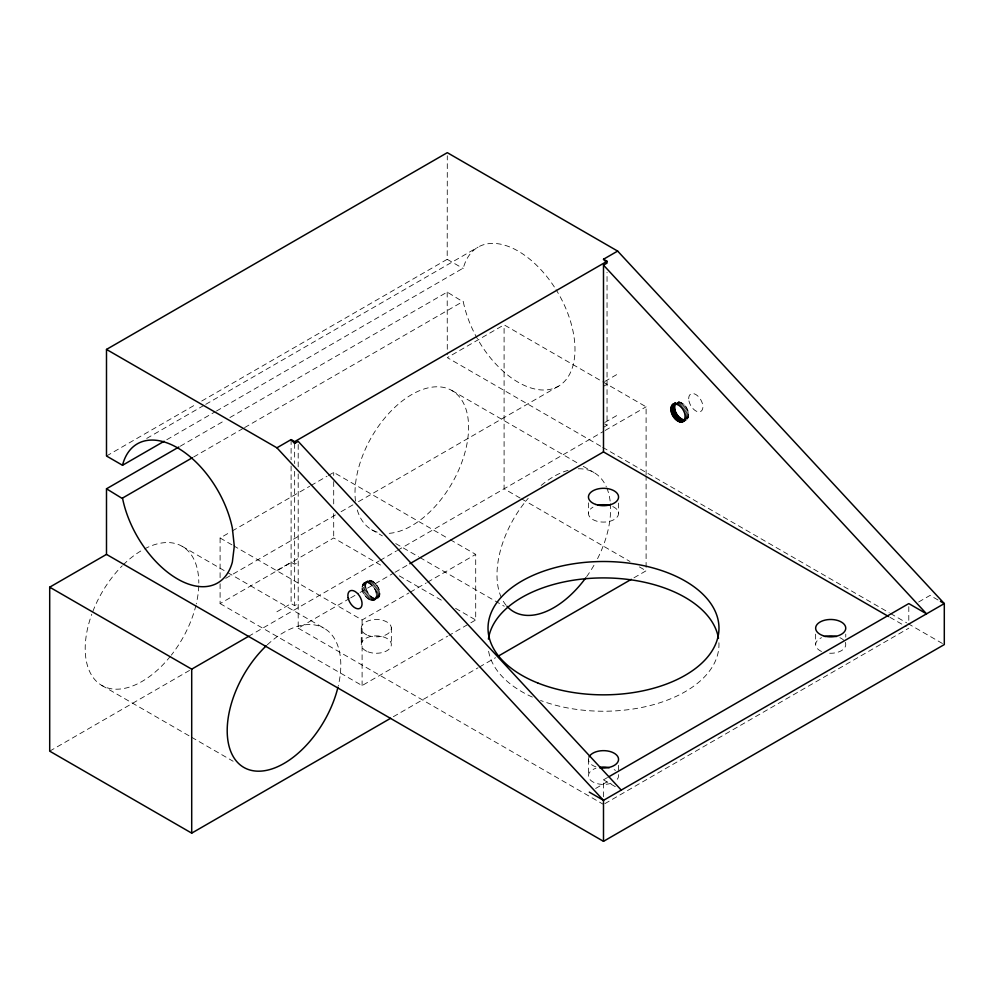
<?xml version="1.0" encoding="UTF-8"?>
<svg xmlns="http://www.w3.org/2000/svg" width="994" height="994" viewBox="0 0 994 994"><rect width="100%" height="100%" fill="white"/><g stroke="black" fill="none" stroke-linecap="round" stroke-linejoin="round"><path stroke-width="0.75" stroke-dasharray="4.97 3.73" d="M201.732 401.029L447.201 259.31L447.3 155.76M362.064 587.317C363.891 575.576 377.906 588.187 376.266 595.518C374.44 607.259 360.424 594.648 362.064 587.317L365.618 585.267C369.656 569.811 389.561 597.021 374.191 600.115M687.227 419.17C691.513 412.734 684.99 401.439 677.274 401.924M216.431 411.056L463.341 268.045A80.328 46.383 60 0 1 555.248 288.372M106.495 456.01L196.365 404.123M146.727 438.416L204.404 405.105M205.746 404.334L478.039 247.133M166.806 439.708L215.089 411.827M180.274 446.207L224.532 420.648M229.9 417.555L447.201 292.099L463.341 301.99A80.328 46.383 60 0 0 547.967 389.735A80.328 46.383 60 0 0 556.044 289.639M193.631 457.016L243.257 428.364M244.599 427.594L463.241 301.356M646.1 474.883L646.1 406.819L504.095 324.839L447.3 357.629L601.407 446.604M220.096 577.651L220.096 537.99L230.794 531.815M232.124 531.044L309.643 486.302M310.985 485.519L327.014 476.263M328.355 475.492L333.698 472.411L448.903 538.922M225.713 578.322L335.699 514.817M341.066 511.711L353.143 504.741M358.499 501.647L558.367 386.256M276.904 570.444L291.105 562.244L294.646 564.294L298.2 562.244M220.096 583.751L220.096 603.582L333.698 537.99L383.262 566.617M604.787 381.485L617.696 374.03M603.495 386.318L607.048 384.268M276.904 611.782L291.105 603.582L294.646 605.632L298.2 603.582M604.787 422.475L617.696 415.02M603.495 427.321L607.048 425.27L607.048 272.281M49.7 751.153L189.519 670.428M248.5 636.371L379.074 560.989M379.994 560.454L396.544 550.9M397.438 550.39L603.83 431.222M605.147 430.464L646.1 406.819M363.531 583.18L368.389 580.372M363.021 583.764L369.172 580.223M675.336 403.825L678.877 401.775M362.611 584.497L366.152 582.447M366.451 582.273L370.004 580.223M362.313 585.342L365.854 583.292M367.333 582.434L370.874 580.384M676.206 403.999L679.759 401.949M677.125 404.309L680.666 402.259M362.127 586.286L365.68 584.236M368.24 582.757L371.793 580.707M369.172 583.217L372.713 581.167M678.045 404.769L681.598 402.732M678.977 405.378L682.53 403.328M362.127 588.423L365.68 586.373L365.618 585.267M370.091 583.826L373.645 581.776M362.313 589.579L365.854 587.529L365.68 586.373M370.998 584.559L374.552 582.509M679.884 406.111L683.437 404.061M680.766 406.968L684.319 404.918M362.611 590.771L366.152 588.721L365.854 587.529M371.88 585.416L375.434 583.366M298.2 473.927L298.2 628.171L349.304 598.661M350.658 597.891L358.722 593.232M360.064 592.461L393.686 573.041M395.04 572.271L408.484 564.505M681.598 407.925L685.152 405.875M363.021 591.964L366.562 589.914L366.152 588.721M372.713 586.373L376.266 584.323M363.531 593.157L367.084 591.107L366.562 589.914M373.483 587.404L377.037 585.354M682.369 408.969L685.922 406.919M364.152 594.313L367.693 592.262C369.656 595.555 373.52 599.792 377.732 598.065M374.191 588.523L377.732 586.472M683.064 410.075L686.618 408.025M683.686 411.23L687.227 409.18M364.848 595.431L368.389 593.381M374.8 589.678L378.354 587.628M684.195 412.423L687.749 410.373M365.618 596.475L369.172 594.424M375.31 590.871L378.863 588.821M684.605 413.628L688.159 411.578M366.451 597.419L370.004 595.369M375.732 592.064L379.273 590.014M684.903 414.809L688.457 412.758M367.333 598.276L370.874 596.226M376.03 593.256L379.571 591.206M685.09 415.964L688.643 413.914M368.24 599.009L371.793 596.959M376.204 594.412L379.758 592.362M685.152 417.07L688.693 415.02M369.172 599.618L372.713 597.568M376.266 595.518L379.82 593.468M685.09 418.114L688.643 416.064M370.091 600.078L373.645 598.028M376.204 596.549L379.758 594.499M370.998 600.401L374.552 598.351M376.03 597.493L379.571 595.456M684.903 419.058L688.457 417.008M371.88 600.562L375.434 598.512M375.732 598.338L379.273 596.288M684.605 419.903L688.159 417.853M372.713 600.562L378.863 597.021M373.483 600.413L378.354 597.605M233.491 545.731L362.102 619.983L408.882 592.971M410.211 592.2L426.252 582.944M427.582 582.173L475.704 554.391L475.704 619.983L448.965 635.414M220.096 603.582L362.102 685.562L447.635 636.185M393.351 716.711L478.052 667.806M479.394 667.036L495.534 657.717M633.998 577.775L646.1 570.792L646.1 476.424M603.495 796.753L603.495 779.843L607.533 777.507M595.642 788.478L607.048 781.893M918.667 601.979L930.049 595.418L939.119 600.612M604.849 803.661L908.802 628.171M447.201 259.31L463.241 268.566M604.687 423.904L607.048 425.27M602.749 447.375L889.17 612.739M890.512 613.522L906.652 622.828M907.994 623.611L942.958 643.789M889.965 617.299L906.106 626.618M451.959 390.543L577.887 463.241M583.242 466.335L593.965 472.523M520.173 498.081L504.095 488.799L504.095 324.839M521.515 498.864L630.022 561.511M639.403 566.915L646.1 570.792M450.245 539.692L475.704 554.391M371.632 529.678L382.355 535.865M395.749 543.594L418.524 556.752M419.866 557.522L504.256 606.241M399.339 575.886L443.548 601.42M455.6 608.378L475.704 619.983M220.096 537.99L232.161 544.961M603.495 779.843L616.081 787.111M182.163 546.315L226.371 571.836M227.713 572.606L324.168 628.295A80.328 46.383 -60 0 1 338.283 685.86M298.2 628.171L603.495 804.432M101.835 685.438L190.252 736.492M191.593 737.262L233.118 761.242M367.084 591.107L367.693 592.262M447.201 292.099L447.3 354.585M908.802 606.651L908.802 620.492M845.757 634.135L845.757 637.117M815.639 634.135L815.639 644.572M618.566 503.063L618.566 513.5M618.566 765.305L618.566 772.76M588.436 502.865L588.436 513.302M588.436 759.341L588.436 775.742M391.338 627.649L391.338 644.037M362.102 619.983L362.102 685.562M361.269 628.705L361.269 645.094M333.698 472.411L333.698 475.455M333.698 481.556L333.698 505.958M333.698 513.587L333.698 537.99M298.2 444.492L298.2 467.727M294.646 443.448L294.646 463.589M294.646 471.33L294.646 605.632M291.105 439.609L291.105 459.787M291.105 466L291.105 603.582M718.923 642.745A115.466 66.66 0 0 1 659.954 702.721A115.466 66.66 0 0 1 540.574 700.472M532.374 697.092A115.466 66.66 0 0 1 488.526 650.747M845.248 642.323A15.059 8.697 0 0 1 828.735 653.195M821.529 651.468A15.059 8.697 0 0 1 821.529 637.676M839.868 637.676A15.059 8.697 0 0 1 843.744 640.223M618.43 774.612A15.059 8.697 0 0 1 616.541 780.091M611.037 783.272A15.059 8.697 0 0 1 590.461 780.091A15.059 8.697 0 0 1 595.965 768.213M614.155 769.592A15.059 8.697 0 0 1 615.448 770.449M612.801 506.555A15.059 8.697 0 0 1 614.926 519.067A15.059 8.697 0 0 1 593.194 519.738A15.059 8.697 0 0 1 592.971 507.176M595.965 766.883A15.059 8.697 0 0 1 588.572 758.211M578.247 468.783A80.328 46.383 -60 0 1 606.278 486.7M606.825 487.967A80.328 46.383 -60 0 1 610.117 501.026M610.378 503.709A80.328 46.383 -60 0 1 597.543 558.678M593.965 565.288A80.328 46.383 -60 0 1 586.671 576.607M506.157 605.321A80.328 46.383 -60 0 1 501.908 598.723M501.324 597.493A80.328 46.383 -60 0 1 528.199 498.317M541.158 485.445A80.328 46.383 -60 0 1 568.506 470.249M267.262 644.857A80.328 46.383 -60 0 1 324.168 628.295M355.492 501.187A80.328 46.383 -60 0 1 415.765 392.394A80.328 46.383 -60 0 1 466.534 446.033A80.328 46.383 -60 0 1 386.007 533.443M377.223 532.113A80.328 46.383 -60 0 1 356.933 508.766M144.478 548.924A80.328 46.383 -60 0 1 198.8 583.08M198.75 585.975A80.328 46.383 -60 0 1 196.278 603.867M195.955 605.222A80.328 46.383 -60 0 1 171.316 655.133M170.396 656.276A80.328 46.383 -60 0 1 102.593 685.86A80.328 46.383 -60 0 1 91.783 614.217M92.815 611.484A80.328 46.383 -60 0 1 122.237 565.797M123.244 564.803A80.328 46.383 -60 0 1 142.005 550.291M367.879 651.778A15.059 8.697 0 0 0 391.325 645.181A15.059 8.697 0 0 0 369.706 636.756A15.059 8.697 0 0 0 367.879 651.778M367.879 635.377A15.059 8.697 0 0 0 391.325 628.78A15.059 8.697 0 0 0 369.706 620.355A15.059 8.697 0 0 0 367.879 635.377M688.941 400.88A10.039 5.79 60 0 0 700.82 411.417A10.039 5.79 60 0 0 697.639 395.861A10.039 5.79 60 0 0 688.941 400.88"/><path stroke-width="1.49" d="M673.025 404.272C681.163 402.036 689.563 416.859 682.369 421.978C673.795 422.885 665.707 406.819 675.398 402.905M681.598 422.127L685.152 420.077C677.945 419.369 672.453 409.863 675.448 403.278L671.894 405.328M122.535 465.267L122.635 464.745A80.328 46.383 60 0 1 177.504 447.809A80.328 46.383 60 0 1 232.36 528.1L234.298 546.191L232.36 562.045A80.328 46.383 60 0 1 177.504 578.98A80.328 46.383 60 0 1 122.635 498.702L106.495 488.799L106.495 554.391L603.495 841.334L944.3 644.572L944.3 603.582L617.647 251.084L447.3 152.666L106.495 349.428L106.495 456.01L122.535 465.267L164.122 441.261M106.495 488.799L178.932 446.989M122.535 498.056L192.289 457.787M106.495 349.428L276.904 447.809L291.105 439.609L294.646 441.659L607.048 261.298L607.048 263.075L603.495 265.125L603.495 451.91L888.624 616.529M605.271 261.161L603.495 259.248L617.647 251.084M291.105 439.609L294.646 443.448L298.2 441.398L621.25 790.093M390.667 718.264L191.705 833.134L49.7 751.153L49.7 587.181L106.495 554.391M49.7 587.181L191.705 669.161L248.5 636.371M672.416 404.732L674.777 403.365M671.484 406.049L675.038 403.999M671.186 406.894L674.74 404.844M671.012 407.838L674.553 405.788M670.95 408.869L674.504 406.819M671.012 409.975L674.553 407.925M671.186 411.131L674.74 409.081M671.484 412.324L675.038 410.273M409.826 563.722L603.495 451.91M671.894 413.529L675.448 411.479M672.416 414.709L675.97 412.659M673.025 415.877L676.579 413.827M673.721 416.983L677.274 414.933M674.504 418.027L678.045 415.977M675.336 418.983L678.877 416.933M676.206 419.828L679.759 417.778M677.125 420.561L680.666 418.511M678.045 421.17L681.598 419.12M678.977 421.642L682.53 419.592M679.884 421.953L683.437 419.903M680.766 422.115L684.319 420.064M682.369 421.978L685.922 419.928M498.218 656.164L631.314 579.328M608.875 776.736L908.802 603.582L926.545 613.832L603.495 265.125M940.411 601.358L944.3 603.582L603.495 800.344L589.305 792.143M603.495 259.248L607.048 261.298M276.904 447.809L603.495 800.344L603.495 841.334M294.646 441.659L294.646 443.448M191.705 669.161L191.705 833.134M488.414 639.13A115.466 66.66 0 0 1 602.873 577.912A115.466 66.66 0 0 1 718.476 638.396M824.933 636.533A15.059 8.697 0 0 1 836.463 636.533M599.606 767.343A15.059 8.697 0 0 1 609.26 767.716M597.891 505.325A15.059 8.697 0 0 1 609.421 505.399M588.957 757.093A15.059 8.697 0 0 1 607.396 750.942A15.059 8.697 0 0 1 618.044 761.603A15.059 8.697 0 0 1 599.606 767.741M585.801 577.812A80.328 46.383 -60 0 1 506.99 606.265M337.96 687.214A80.328 46.383 -60 0 1 243.841 767.43A80.328 46.383 -60 0 1 266.243 645.814M537.791 682.99A115.466 66.66 0 0 0 718.587 633.625A115.466 66.66 0 0 0 554.13 567.909A115.466 66.66 0 0 0 537.791 682.99M823.169 635.7A15.059 8.697 0 0 0 845.757 628.171A15.059 8.697 0 0 0 823.169 620.641A15.059 8.697 0 0 0 823.169 635.7M595.816 504.48A15.059 8.697 0 0 0 618.566 497.099A15.059 8.697 0 0 0 596.114 489.421A15.059 8.697 0 0 0 595.816 504.48M348.111 597.779A10.039 5.79 60 0 0 359.99 608.316A10.039 5.79 60 0 0 356.796 592.772A10.039 5.79 60 0 0 348.111 597.779"/></g></svg>
